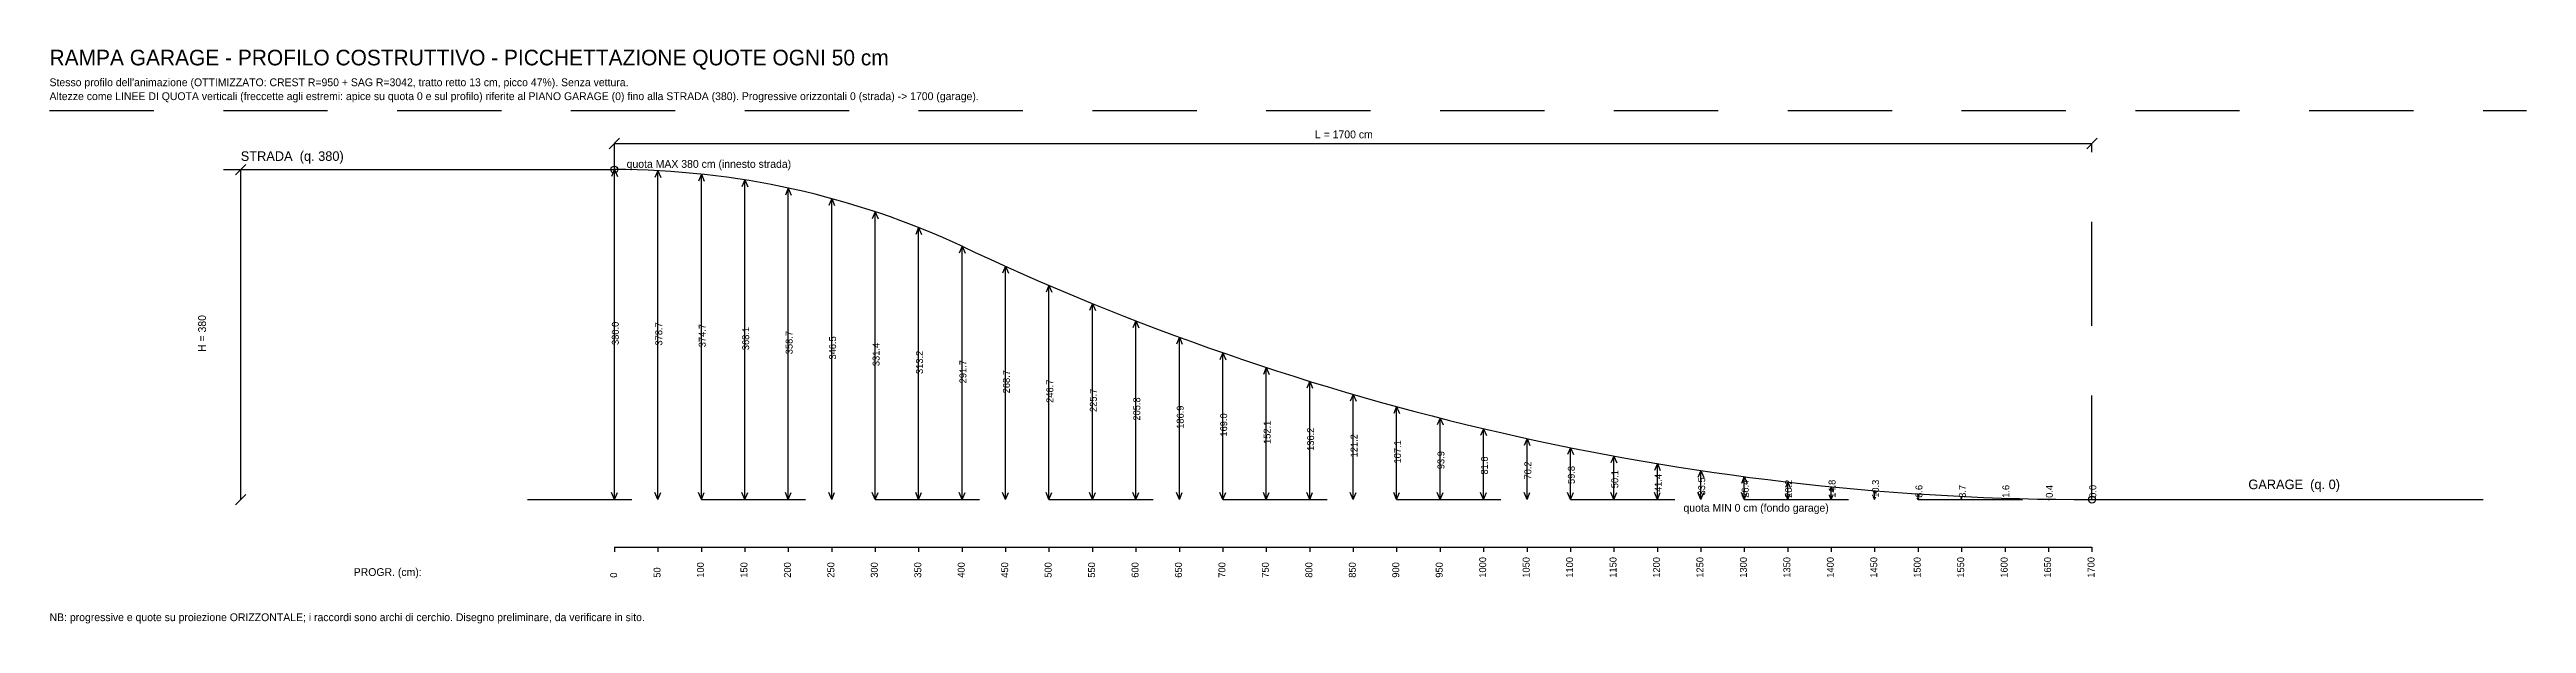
# Model space of a CAD drawing. Header units: centimetres. Extents: x -650 to 2200, y -143 to 518.
import ezdxf

# ---------------------------------------------------------------- set-up
doc = ezdxf.new("R2010")
doc.units = ezdxf.units.CM
doc.header["$LTSCALE"] = 10
doc.linetypes.add('DASHED', pattern=[20, 12, -8])
for name, color, linetype in [('CRITICO', 1, 'CONTINUOUS'), ('QUOTE', 5, 'CONTINUOUS'), ('RAMPA', 3, 'CONTINUOUS'), ('REF', 8, 'DASHED'), ('TESTO', 7, 'CONTINUOUS')]:
    doc.layers.add(name, color=color, linetype=linetype)

msp = doc.modelspace()

# ---------------------------------------------------------------- linework, layer by layer
at = {"layer": 'CRITICO', "color": 1}
for centre in [(0, 380), (1700, 0)]:
    msp.add_circle(centre, 4, dxfattribs=at)
at = {"layer": 'QUOTE', "color": 5}
for p, q in [((-6, 404), (6, 416)), ((0, 410), (1700, 410)), ((1694, 404), (1706, 416)), ((-436, 374), (-424, 386)), ((-430, 0), (-430, 380)), ((0, 380), (-3.36, 372)), ((0, 0), (0, 380)), ((0, 380), (3.36, 372)), ((50, 378.68), (46.64, 370.68)), ((50, 0), (50, 378.68)), ((50, 378.68), (53.36, 370.68)), ((100, 374.72), (96.64, 366.72)), ((100, 0), (100, 374.72)), ((100, 374.72), (103.36, 366.72)), ((150, 368.08), (146.64, 360.08)), ((150, 0), (150, 368.08)), ((150, 368.08), (153.36, 360.08)), ((200, 358.71), (196.64, 350.71)), ((200, 0), (200, 358.71)), ((200, 358.71), (203.36, 350.71)), ((250, 346.52), (246.64, 338.52)), ((250, 0), (250, 346.52)), ((250, 346.52), (253.36, 338.52)), ((300, 331.39), (296.64, 323.39)), ((300, 0), (300, 331.39)), ((300, 331.39), (303.36, 323.39)), ((350, 313.18), (346.64, 305.18)), ((350, 0), (350, 313.18)), ((350, 313.18), (353.36, 305.18)), ((400, 291.68), (396.64, 283.68)), ((400, 0), (400, 291.68)), ((400, 291.68), (403.36, 283.68)), ((450, 268.65), (446.64, 260.65)), ((450, 0), (450, 268.65)), ((450, 268.65), (453.36, 260.65)), ((500, 246.66), (496.64, 238.66)), ((500, 0), (500, 246.66)), ((500, 246.66), (503.36, 238.66)), ((550, 225.72), (546.64, 217.72)), ((550, 0), (550, 225.72)), ((550, 225.72), (553.36, 217.72)), ((600, 205.82), (596.64, 197.82)), ((600, 0), (600, 205.82)), ((600, 205.82), (603.36, 197.82)), ((650, 186.93), (646.64, 178.93)), ((650, 0), (650, 186.93)), ((650, 186.93), (653.36, 178.93)), ((700, 169.04), (696.64, 161.04)), ((700, 0), (700, 169.04)), ((700, 169.04), (703.36, 161.04)), ((750, 152.13), (746.64, 144.13)), ((750, 0), (750, 152.13)), ((750, 152.13), (753.36, 144.13)), ((800, 136.17), (796.64, 128.17)), ((800, 0), (800, 136.17)), ((800, 136.17), (803.36, 128.17)), ((850, 121.15), (846.64, 113.15)), ((850, 0), (850, 121.15)), ((850, 121.15), (853.36, 113.15)), ((900, 107.06), (896.64, 99.06)), ((900, 0), (900, 107.06)), ((900, 107.06), (903.36, 99.06)), ((950, 93.89), (946.64, 85.89)), ((950, 0), (950, 93.89)), ((950, 93.89), (953.36, 85.89)), ((1000, 81.62), (996.64, 73.62)), ((1000, 0), (1000, 81.62)), ((1000, 81.62), (1003.36, 73.62)), ((1050, 70.25), (1046.64, 62.25)), ((1050, 0), (1050, 70.25)), ((1050, 70.25), (1053.36, 62.25)), ((1100, 59.75), (1096.64, 51.75)), ((1100, 0), (1100, 59.75)), ((1100, 59.75), (1103.36, 51.75)), ((1150, 50.13), (1146.64, 42.13)), ((1150, 0), (1150, 50.13)), ((1150, 50.13), (1153.36, 42.13)), ((1200, 41.37), (1196.64, 33.37)), ((1200, 0), (1200, 41.37)), ((1200, 41.37), (1203.36, 33.37)), ((1250, 33.46), (1246.64, 25.46)), ((1250, 0), (1250, 33.46)), ((1250, 33.46), (1253.36, 25.46)), ((-436, -6), (-424, 6)), ((0, 0), (-3.36, 8)), ((0, 0), (3.36, 8)), ((50, 0), (46.64, 8)), ((50, 0), (53.36, 8)), ((100, 0), (96.64, 8)), ((100, 0), (103.36, 8)), ((150, 0), (146.64, 8)), ((150, 0), (153.36, 8)), ((200, 0), (196.64, 8)), ((200, 0), (203.36, 8)), ((250, 0), (246.64, 8)), ((250, 0), (253.36, 8)), ((300, 0), (296.64, 8)), ((300, 0), (303.36, 8)), ((350, 0), (346.64, 8)), ((350, 0), (353.36, 8)), ((400, 0), (396.64, 8)), ((400, 0), (403.36, 8)), ((450, 0), (446.64, 8)), ((450, 0), (453.36, 8)), ((500, 0), (496.64, 8)), ((500, 0), (503.36, 8)), ((550, 0), (546.64, 8)), ((550, 0), (553.36, 8)), ((600, 0), (596.64, 8)), ((600, 0), (603.36, 8)), ((650, 0), (646.64, 8)), ((650, 0), (653.36, 8)), ((700, 0), (696.64, 8)), ((700, 0), (703.36, 8)), ((750, 0), (746.64, 8)), ((750, 0), (753.36, 8)), ((800, 0), (796.64, 8)), ((800, 0), (803.36, 8)), ((850, 0), (846.64, 8)), ((850, 0), (853.36, 8)), ((900, 0), (896.64, 8)), ((900, 0), (903.36, 8)), ((950, 0), (946.64, 8)), ((950, 0), (953.36, 8)), ((1000, 0), (996.64, 8)), ((1000, 0), (1003.36, 8)), ((1050, 0), (1046.64, 8)), ((1050, 0), (1053.36, 8)), ((1100, 0), (1096.64, 8)), ((1100, 0), (1103.36, 8)), ((1150, 0), (1146.64, 8)), ((1150, 0), (1153.36, 8)), ((1200, 0), (1196.64, 8)), ((1200, 0), (1203.36, 8)), ((1250, 0), (1246.64, 8)), ((1250, 0), (1253.36, 8)), ((1300, 26.41), (1296.64, 18.41)), ((1300, 0), (1296.64, 8)), ((1300, 0), (1300, 26.41)), ((1300, 26.41), (1303.36, 18.41)), ((1300, 0), (1303.36, 8)), ((1350, 20.2), (1347.29, 13.74)), ((1350, 0), (1347.29, 6.46)), ((1350, 0), (1350, 20.2)), ((1350, 20.2), (1352.71, 13.74)), ((1350, 0), (1352.71, 6.46)), ((1400, 14.83), (1398.01, 10.08)), ((1400, 0), (1398.01, 4.74)), ((1400, 0), (1400, 14.83)), ((1400, 14.83), (1401.99, 10.08)), ((1400, 0), (1401.99, 4.74)), ((1450, 10.29), (1448.62, 7)), ((1450, 0), (1448.62, 3.29)), ((1450, 0), (1450, 10.29)), ((1450, 10.29), (1451.38, 7)), ((1450, 0), (1451.38, 3.29)), ((1500, 6.58), (1499.12, 4.48)), ((1500, 0), (1499.12, 2.11)), ((1500, 0), (1500, 6.58)), ((1500, 6.58), (1500.88, 4.48)), ((1500, 0), (1500.88, 2.11)), ((1550, 3.7), (1549.5, 2.52)), ((1550, 0), (1549.5, 1.18)), ((1550, 0), (1550, 3.7)), ((1550, 3.7), (1550.5, 2.52)), ((1550, 0), (1550.5, 1.18)), ((1600, 1.64), (1599.58, 0.64)), ((1600, 0), (1599.58, 1)), ((1600, 0), (1600, 1.64)), ((1600, 1.64), (1600.42, 0.64)), ((1600, 0), (1600.42, 1)), ((1650, 0), (1649.58, 1)), ((1650, 0.41), (1649.58, -0.59)), ((1650, 0), (1650.42, 1)), ((1650, 0), (1650, 0.41)), ((1650, 0.41), (1650.42, -0.59)), ((0, -55), (1700, -55)), ((0, -55), (0, -60)), ((50, -55), (50, -60)), ((100, -55), (100, -60)), ((150, -55), (150, -60)), ((200, -55), (200, -60)), ((250, -55), (250, -60)), ((300, -55), (300, -60)), ((350, -55), (350, -60)), ((400, -55), (400, -60)), ((450, -55), (450, -60)), ((500, -55), (500, -60)), ((550, -55), (550, -60)), ((600, -55), (600, -60)), ((650, -55), (650, -60)), ((700, -55), (700, -60)), ((750, -55), (750, -60)), ((800, -55), (800, -60)), ((850, -55), (850, -60)), ((900, -55), (900, -60)), ((950, -55), (950, -60)), ((1000, -55), (1000, -60)), ((1050, -55), (1050, -60)), ((1100, -55), (1100, -60)), ((1150, -55), (1150, -60)), ((1200, -55), (1200, -60)), ((1250, -55), (1250, -60)), ((1300, -55), (1300, -60)), ((1350, -55), (1350, -60)), ((1400, -55), (1400, -60)), ((1450, -55), (1450, -60)), ((1500, -55), (1500, -60)), ((1550, -55), (1550, -60)), ((1600, -55), (1600, -60)), ((1650, -55), (1650, -60)), ((1700, -55), (1700, -60))]:
    msp.add_line(p, q, dxfattribs=at)
at = {"layer": 'RAMPA'}
for p, q in [((-450, 380), (0, 380)), ((401.49, 290.99), (414.24, 285.05)), ((1700, 0), (2150, 0))]:
    msp.add_line(p, q, dxfattribs=at)
for centre, radius, start, end in [((0, -570), 950, 65, 90), ((1700, 3042.37), 3042.37, 245, 270)]:
    msp.add_arc(centre, radius, start, end, dxfattribs=at)
at = {"layer": 'REF', "color": 8}
for p, q in [((-650, 448), (2200, 448)), ((0, 380), (0, 410)), ((1700, 0), (1700, 410)), ((-430, 380), (0, 380)), ((-100, 0), (1800, 0))]:
    msp.add_line(p, q, dxfattribs=at)

# ---------------------------------------------------------------- texts
at = {"layer": 'CRITICO', "color": 1}
for s, p in [('quota MAX 380 cm (innesto strada)', (14, 382)), ('quota MIN 0 cm (fondo garage)', (1230, -14))]:
    msp.add_text(s, height=9, dxfattribs=at).set_placement(p)
at = {"layer": 'QUOTE', "color": 5}
msp.add_text('L = 1700 cm', height=9, dxfattribs=at).set_placement((806, 416))
for s, height, p in [('H = 380', 9, (-470, 170)), ('380.0', 8, (5, 178)), ('378.7', 8, (55, 177.34)), ('374.7', 8, (105, 175.36)), ('368.1', 8, (155, 172.04)), ('358.7', 8, (205, 167.35)), ('346.5', 8, (255, 161.26)), ('331.4', 8, (305, 153.69)), ('313.2', 8, (355, 144.59)), ('291.7', 8, (405, 133.84)), ('268.7', 8, (455, 122.33)), ('246.7', 8, (505, 111.33)), ('225.7', 8, (555, 100.86)), ('205.8', 8, (605, 90.91)), ('186.9', 8, (655, 81.47)), ('169.0', 8, (705, 72.52)), ('152.1', 8, (755, 64.06)), ('136.2', 8, (805, 56.08)), ('121.2', 8, (855, 48.58)), ('107.1', 8, (905, 41.53)), ('93.9', 8, (955, 34.95)), ('81.6', 8, (1005, 28.81)), ('70.2', 8, (1055, 23.12)), ('59.8', 8, (1105, 17.88)), ('50.1', 8, (1155, 13.06)), ('41.4', 8, (1205, 8.68)), ('33.5', 8, (1255, 4.73)), ('26.4', 8, (1305, 2)), ('20.2', 8, (1355, 2)), ('14.8', 8, (1405, 2)), ('10.3', 8, (1455, 2)), ('6.6', 8, (1505, 2)), ('3.7', 8, (1555, 2)), ('1.6', 8, (1605, 2)), ('0.4', 8, (1655, 2)), ('0.0', 8, (1705, 2))]:
    msp.add_text(s, height=height, rotation=90, dxfattribs=at).set_placement(p)
at = {"layer": 'TESTO'}
for s, height, p in [('RAMPA GARAGE - PROFILO COSTRUTTIVO - PICCHETTAZIONE QUOTE OGNI 50 cm', 18, (-650, 500)), ("Stesso profilo dell'animazione (OTTIMIZZATO: CREST R=950 + SAG R=3042, tratto retto 13 cm, picco 47%). Senza vettura.", 9, (-650, 476)), ('Altezze come LINEE DI QUOTA verticali (freccette agli estremi: apice su quota 0 e sul profilo) riferite al PIANO GARAGE (0) fino alla STRADA (380). Progressive orizzontali 0 (strada) -> 1700 (garage).', 9, (-650, 460)), ('STRADA  (q. 380)', 11, (-430, 390)), ('GARAGE  (q. 0)', 11, (1880, 12))]:
    msp.add_text(s, height=height, dxfattribs=at).set_placement(p)
at = {"layer": 'TESTO', "color": 5}
msp.add_text('PROGR. (cm):', height=9, dxfattribs=at).set_placement((-300, -88))
at = {"layer": 'TESTO', "color": 7}
for s, p in [('0', (3, -90)), ('50', (53, -90)), ('100', (103, -90)), ('150', (153, -90)), ('200', (203, -90)), ('250', (253, -90)), ('300', (303, -90)), ('350', (353, -90)), ('400', (403, -90)), ('450', (453, -90)), ('500', (503, -90)), ('550', (553, -90)), ('600', (603, -90)), ('650', (653, -90)), ('700', (703, -90)), ('750', (753, -90)), ('800', (803, -90)), ('850', (853, -90)), ('900', (903, -90)), ('950', (953, -90)), ('1000', (1003, -90)), ('1050', (1053, -90)), ('1100', (1103, -90)), ('1150', (1153, -90)), ('1200', (1203, -90)), ('1250', (1253, -90)), ('1300', (1303, -90)), ('1350', (1353, -90)), ('1400', (1403, -90)), ('1450', (1453, -90)), ('1500', (1503, -90)), ('1550', (1553, -90)), ('1600', (1603, -90)), ('1650', (1653, -90)), ('1700', (1703, -90))]:
    msp.add_text(s, height=8, rotation=90, dxfattribs=at).set_placement(p)
msp.add_text('NB: progressive e quote su proiezione ORIZZONTALE; i raccordi sono archi di cerchio. Disegno preliminare, da verificare in sito.', height=9, dxfattribs=at).set_placement((-650, -140))

doc.saveas('drawing.dxf')
